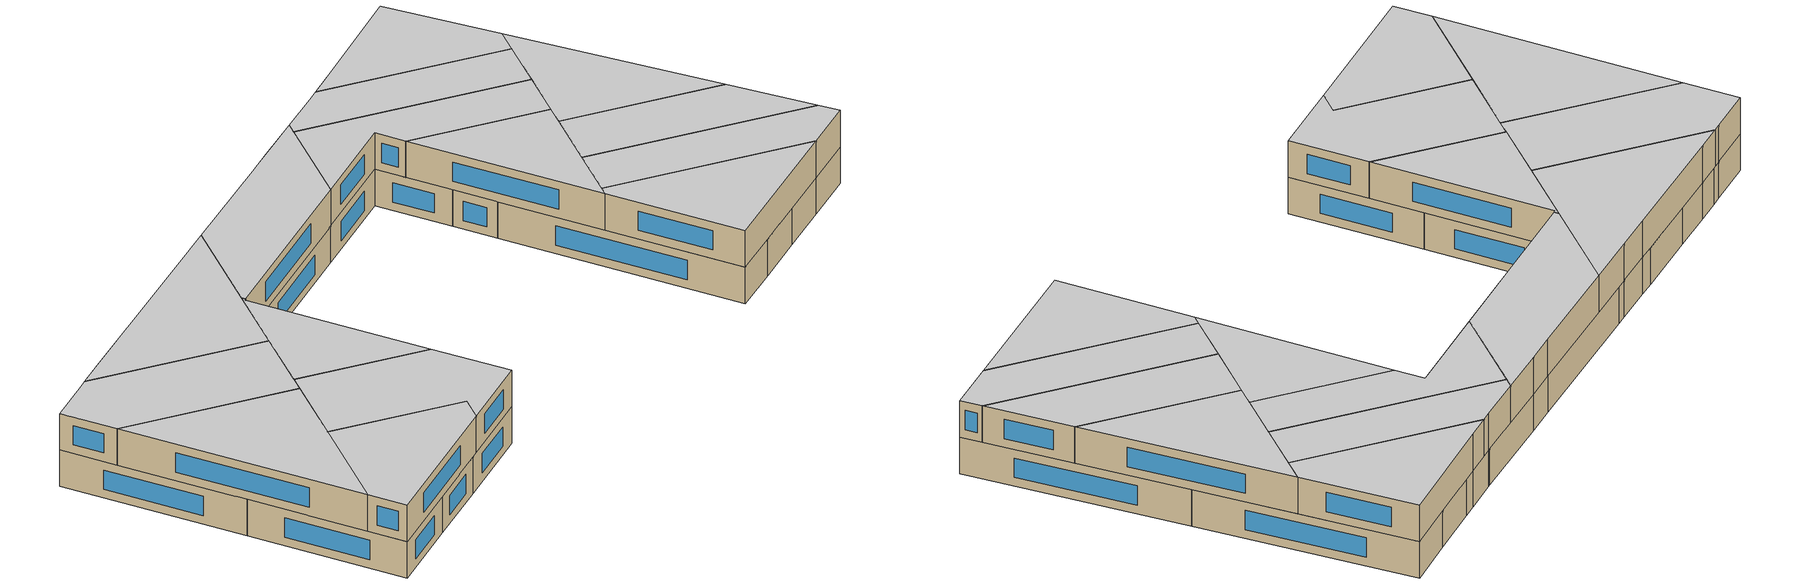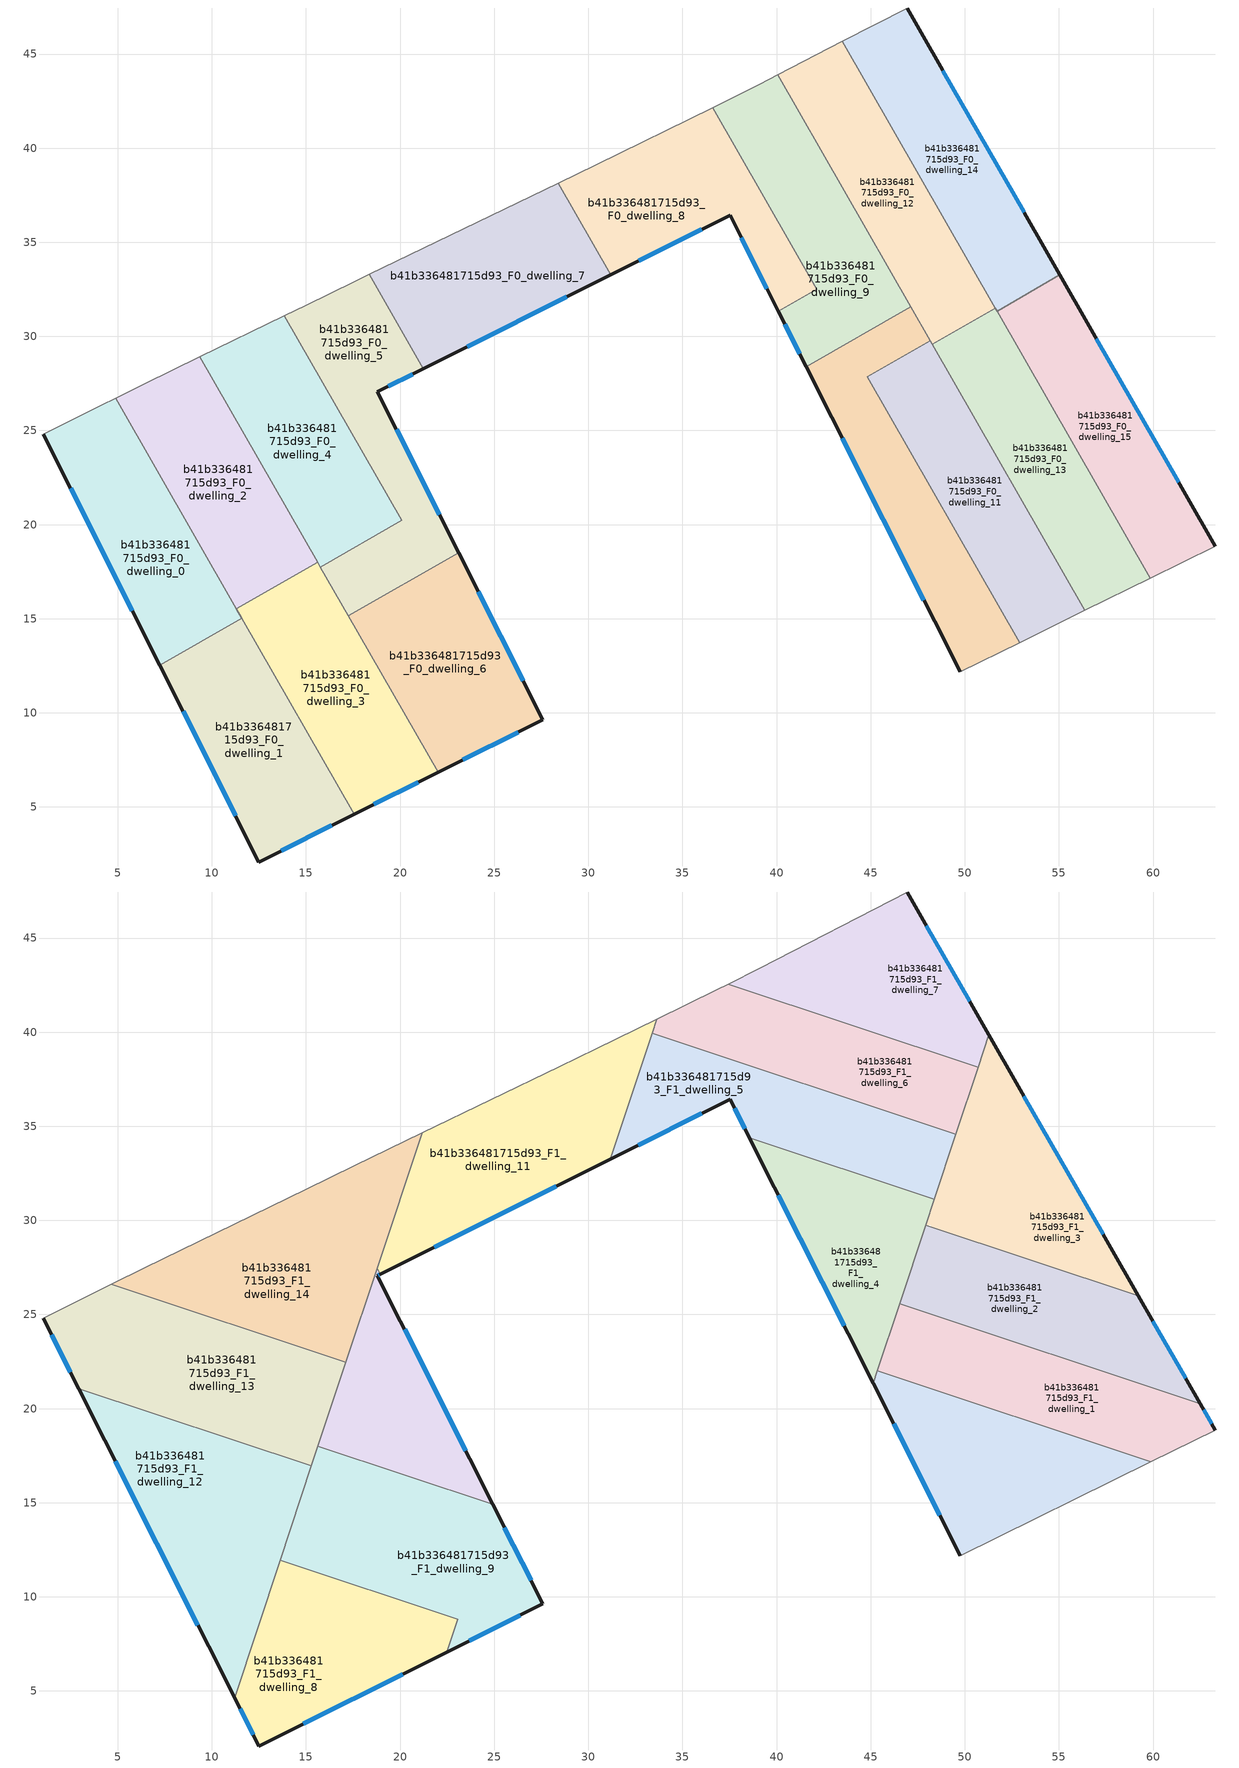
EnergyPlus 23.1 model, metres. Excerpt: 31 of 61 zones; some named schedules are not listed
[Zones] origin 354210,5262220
b41b336481715d93_F0_dwelling_0
 floor ground (EU_floor_Construction): 4.89,26.72 11.59,15.03 7.23,12.54 1.05,24.8 4.12,26.35 z0
 wall outside (EU_wall_Construction): 1.05,24.8 7.23,12.54 z0:3
 wall to b41b336481715d93_F0_dwelling_1 (EU_wall_Construction): 7.23,12.54 11.59,15.03 z0:3
 wall adiabatic (EU_wall_Construction): 4.89,26.72 4.12,26.35 1.05,24.8 z0:3
 wall to b41b336481715d93_F0_dwelling_2 (EU_wall_Construction): 11.3,15.54 4.89,26.72 z0:3
 wall to b41b336481715d93_F0_dwelling_3 (EU_wall_Construction): 11.59,15.03 11.3,15.54 z0:3
 window (EU_Window_Construction): 2.5,21.92 5.78,15.42 z0.7:2.3
b41b336481715d93_F0_dwelling_1
 floor ground (EU_floor_Construction): 11.59,15.03 17.57,4.61 12.5,2.08 7.23,12.54 z0
 wall outside (EU_wall_Construction): 7.23,12.54 12.5,2.08 17.57,4.61 z0:3
 wall to b41b336481715d93_F0_dwelling_3 (EU_wall_Construction): 17.57,4.61 11.59,15.03 z0:3
 window (EU_Window_Construction): 8.47,10.08 11.27,4.53 / 13.69,2.67 16.38,4.02 z0.7:2.3
b41b336481715d93_F0_dwelling_10
 floor ground (EU_floor_Construction): 48.17,29.76 44.82,27.84 52.91,13.74 49.75,12.18 41.58,28.39 47.14,31.58 z0
 wall outside (EU_wall_Construction): 41.58,28.39 49.75,12.18 z0:3
 wall to b41b336481715d93_F0_dwelling_9 (EU_wall_Construction): 47.14,31.58 41.58,28.39 z0:3
 wall to b41b336481715d93_F0_dwelling_11 (EU_wall_Construction): 52.91,13.74 44.82,27.84 48.17,29.76 z0:3
 wall adiabatic (EU_wall_Construction): 49.75,12.18 52.91,13.74 z0:3
 wall to b41b336481715d93_F0_dwelling_12 (EU_wall_Construction): 48.17,29.76 47.14,31.58 z0:3
 window (EU_Window_Construction): 43.5,24.58 47.83,15.99 z0.7:2.3
b41b336481715d93_F0_dwelling_11
 floor ground (EU_floor_Construction): 48.17,29.76 56.38,15.45 52.91,13.74 44.82,27.84 z0
 wall adiabatic (EU_wall_Construction): 52.91,13.74 56.38,15.45 z0:3
 wall to b41b336481715d93_F0_dwelling_13 (EU_wall_Construction): 56.38,15.45 48.28,29.58 z0:3
 wall to b41b336481715d93_F0_dwelling_12 (EU_wall_Construction): 48.28,29.58 48.17,29.76 z0:3
b41b336481715d93_F0_dwelling_12
 floor ground (EU_floor_Construction): 43.5,45.67 51.63,31.5 48.28,29.58 40.07,43.9 z0
 wall to b41b336481715d93_F0_dwelling_13 (EU_wall_Construction): 48.28,29.58 51.63,31.5 z0:3
 wall adiabatic (EU_wall_Construction): 43.5,45.67 40.07,43.9 z0:3
 wall to b41b336481715d93_F0_dwelling_14 (EU_wall_Construction): 51.63,31.5 43.5,45.67 z0:3
 wall to b41b336481715d93_F0_dwelling_9 (EU_wall_Construction): 40.07,43.9 47.14,31.58 z0:3
b41b336481715d93_F0_dwelling_13
 floor ground (EU_floor_Construction): 51.63,31.5 59.85,17.16 56.38,15.45 48.28,29.58 z0
 wall adiabatic (EU_wall_Construction): 56.38,15.45 59.85,17.16 z0:3
 wall to b41b336481715d93_F0_dwelling_15 (EU_wall_Construction): 59.85,17.16 51.72,31.35 z0:3
 wall to b41b336481715d93_F0_dwelling_14 (EU_wall_Construction): 51.72,31.35 51.63,31.5 z0:3
b41b336481715d93_F0_dwelling_14
 floor ground (EU_floor_Construction): 46.93,47.44 55.05,33.26 51.72,31.35 43.5,45.67 z0
 wall outside (EU_wall_Construction): 55.05,33.26 46.93,47.44 z0:3
 wall to b41b336481715d93_F0_dwelling_15 (EU_wall_Construction): 51.72,31.35 55.05,33.26 z0:3
 wall adiabatic (EU_wall_Construction): 46.93,47.44 43.5,45.67 z0:3
 window (EU_Window_Construction): 53.15,36.59 48.84,44.11 z0.7:2.3
b41b336481715d93_F0_dwelling_15
 floor ground (EU_floor_Construction): 55.05,33.26 63.3,18.86 59.85,17.16 51.72,31.35 z0
 wall outside (EU_wall_Construction): 63.3,18.86 55.05,33.26 z0:3
 wall adiabatic (EU_wall_Construction): 59.85,17.16 63.3,18.86 z0:3
 window (EU_Window_Construction): 61.36,22.24 56.99,29.88 z0.7:2.3
b41b336481715d93_F0_dwelling_2
 floor ground (EU_floor_Construction): 9.36,28.91 15.61,18.01 11.3,15.54 4.89,26.72 6.44,27.49 z0
 wall adiabatic (EU_wall_Construction): 9.36,28.91 6.44,27.49 4.89,26.72 z0:3
 wall to b41b336481715d93_F0_dwelling_3 (EU_wall_Construction): 11.3,15.54 15.61,18.01 z0:3
 wall to b41b336481715d93_F0_dwelling_4 (EU_wall_Construction): 15.61,18.01 9.36,28.91 z0:3
 ceiling adiabatic (EU_roof_Construction): 15.61,18.01 12.1,24.14 5.02,26.49 11.3,15.54 z3
b41b336481715d93_F0_dwelling_3
 floor ground (EU_floor_Construction): 15.61,18.01 22.02,6.84 17.57,4.61 11.3,15.54 z0
 wall outside (EU_wall_Construction): 17.57,4.61 22.02,6.84 z0:3
 wall to b41b336481715d93_F0_dwelling_6 (EU_wall_Construction): 22.02,6.84 17.25,15.16 z0:3
 wall to b41b336481715d93_F0_dwelling_5 (EU_wall_Construction): 17.25,15.16 15.77,17.74 z0:3
 wall to b41b336481715d93_F0_dwelling_4 (EU_wall_Construction): 15.77,17.74 15.61,18.01 z0:3
 window (EU_Window_Construction): 18.61,5.13 20.97,6.32 z0.7:2.3
 ceiling adiabatic (EU_roof_Construction): 20.38,9.7 15.63,17.98 13.63,11.94 z3
b41b336481715d93_F0_dwelling_4
 floor ground (EU_floor_Construction): 13.86,31.09 20.09,20.22 15.77,17.74 9.36,28.91 z0
 wall adiabatic (EU_wall_Construction): 13.86,31.09 9.36,28.91 z0:3
 wall to b41b336481715d93_F0_dwelling_5 (EU_wall_Construction): 15.77,17.74 20.09,20.22 13.86,31.09 z0:3
 ceiling adiabatic (EU_roof_Construction): 16,17.87 15.64,18 15.63,17.98 15.77,17.74 z3
b41b336481715d93_F0_dwelling_5
 floor ground (EU_floor_Construction): 18.36,33.29 21.23,28.28 18.8,27.06 23.1,18.52 17.25,15.16 15.77,17.74 20.09,20.22 13.86,31.09 15.02,31.66 17.57,32.91 z0
 wall outside (EU_wall_Construction): 23.1,18.52 18.8,27.06 21.23,28.28 z0:3
 wall adiabatic (EU_wall_Construction): 18.36,33.29 17.57,32.91 15.02,31.66 13.86,31.09 z0:3
 wall to b41b336481715d93_F0_dwelling_7 (EU_wall_Construction): 21.23,28.28 18.36,33.29 z0:3
 wall to b41b336481715d93_F0_dwelling_6 (EU_wall_Construction): 17.25,15.16 23.1,18.52 z0:3
 window (EU_Window_Construction): 19.37,27.35 20.66,27.99 / 22.09,20.52 19.81,25.05 z0.7:2.3
 ceiling adiabatic (EU_roof_Construction): 19.79,16.62 16,17.87 15.77,17.74 17.25,15.16 z3
b41b336481715d93_F0_dwelling_6
 floor ground (EU_floor_Construction): 23.1,18.52 27.58,9.63 22.02,6.84 17.25,15.16 z0
 wall outside (EU_wall_Construction): 22.02,6.84 27.58,9.63 23.1,18.52 z0:3
 window (EU_Window_Construction): 26.53,11.72 24.16,16.43 / 23.33,7.5 26.28,8.97 z0.7:2.3
b41b336481715d93_F0_dwelling_7
 floor ground (EU_floor_Construction): 28.39,38.14 31.19,33.26 21.23,28.28 18.36,33.29 z0
 wall outside (EU_wall_Construction): 21.23,28.28 31.19,33.26 z0:3
 wall to b41b336481715d93_F0_dwelling_8 (EU_wall_Construction): 31.19,33.26 28.39,38.14 z0:3
 wall adiabatic (EU_wall_Construction): 28.39,38.14 18.36,33.29 z0:3
 window (EU_Window_Construction): 23.57,29.45 28.85,32.09 z0.7:2.3
b41b336481715d93_F0_dwelling_8
 floor ground (EU_floor_Construction): 36.62,42.14 42.14,32.51 40.09,31.34 37.53,36.44 31.19,33.26 28.39,38.14 30.41,39.13 z0
 wall outside (EU_wall_Construction): 31.19,33.26 37.53,36.44 40.09,31.34 z0:3
 wall adiabatic (EU_wall_Construction): 36.62,42.14 30.41,39.13 28.39,38.14 z0:3
 wall to b41b336481715d93_F0_dwelling_9 (EU_wall_Construction): 40.09,31.34 42.14,32.51 36.62,42.14 z0:3
 window (EU_Window_Construction): 38.13,35.24 39.49,32.54 / 32.68,34.01 36.04,35.69 z0.7:2.3
b41b336481715d93_F0_dwelling_9
 floor ground (EU_floor_Construction): 40.07,43.9 47.14,31.58 41.58,28.39 40.09,31.34 42.14,32.51 36.62,42.14 36.84,42.25 39.09,43.39 z0
 wall outside (EU_wall_Construction): 40.09,31.34 41.58,28.39 z0:3
 wall adiabatic (EU_wall_Construction): 40.07,43.9 39.09,43.39 36.84,42.25 36.62,42.14 z0:3
 window (EU_Window_Construction): 40.44,30.65 41.23,29.08 z0.7:2.3
b41b336481715d93_F1_dwelling_0
 floor to b41b336481715d93_F0_dwelling_10 (EU_floor_Construction): 48.83,20.85 52.91,13.74 49.75,12.18 45.13,21.34 45.35,22 z3
 floor to b41b336481715d93_F0_dwelling_13 (EU_floor_Construction): 59.83,17.2 59.85,17.16 56.38,15.45 54.34,19.02 z3
 floor to b41b336481715d93_F0_dwelling_11 (EU_floor_Construction): 54.34,19.02 56.38,15.45 52.91,13.74 48.83,20.85 z3
 wall outside (EU_wall_Construction): 45.13,21.34 49.75,12.18 z3:6
 wall to b41b336481715d93_F1_dwelling_1 (EU_wall_Construction): 59.89,17.18 45.35,22 z3:6
 wall adiabatic (EU_wall_Construction): 49.75,12.18 59.89,17.18 z3:6
 wall to b41b336481715d93_F1_dwelling_4 (EU_wall_Construction): 45.35,22 45.13,21.34 z3:6
 window (EU_Window_Construction): 46.22,19.19 48.66,14.33 z3.7:5.3
 ceiling to b41b336481715d93_F2_dwelling_0 (EU_floor_Construction): 59.89,17.18 45.35,22 45.13,21.34 49.75,12.18 z6
b41b336481715d93_F1_dwelling_1
 floor to b41b336481715d93_F0_dwelling_13 (EU_floor_Construction): 57.03,22.08 59.83,17.2 54.34,19.02 51.54,23.9 z3
 floor to b41b336481715d93_F0_dwelling_15 (EU_floor_Construction): 62.5,20.26 63.3,18.86 59.89,17.18 59.83,17.2 57.03,22.08 z3
 floor to b41b336481715d93_F0_dwelling_11 (EU_floor_Construction): 51.54,23.9 54.34,19.02 48.83,20.85 46.39,25.11 46.53,25.56 z3
 floor to b41b336481715d93_F0_dwelling_10 (EU_floor_Construction): 46.39,25.11 48.83,20.85 45.35,22 z3
 wall outside (EU_wall_Construction): 63.3,18.86 62.5,20.26 z3:6
 wall adiabatic (EU_wall_Construction): 59.89,17.18 63.3,18.86 z3:6
 wall to b41b336481715d93_F1_dwelling_2 (EU_wall_Construction): 62.5,20.26 46.53,25.56 z3:6
 wall to b41b336481715d93_F1_dwelling_4 (EU_wall_Construction): 46.53,25.56 45.35,22 z3:6
 window (EU_Window_Construction): 63.11,19.19 62.69,19.93 z3.7:5.3
 ceiling to b41b336481715d93_F2_dwelling_1 (EU_floor_Construction): 63.3,18.86 62.5,20.26 46.53,25.56 45.35,22 59.89,17.18 z6
b41b336481715d93_F1_dwelling_10
 floor to b41b336481715d93_F0_dwelling_5 (EU_floor_Construction): 18.93,27.13 18.8,27.06 23.1,18.52 19.79,16.62 16,17.87 20.09,20.22 17.74,24.32 18.78,27.44 z3
 floor to b41b336481715d93_F0_dwelling_4 (EU_floor_Construction): 17.74,24.32 20.09,20.22 16,17.87 15.64,18 z3
 floor to b41b336481715d93_F0_dwelling_6 (EU_floor_Construction): 23.1,18.52 24.92,14.91 19.79,16.62 z3
 wall outside (EU_wall_Construction): 24.92,14.91 18.8,27.06 18.93,27.13 z3:6
 wall to b41b336481715d93_F1_dwelling_11 (EU_wall_Construction): 18.93,27.13 18.78,27.44 z3:6
 wall to b41b336481715d93_F1_dwelling_9 (EU_wall_Construction): 15.64,18 24.92,14.91 z3:6
 wall to b41b336481715d93_F1_dwelling_14 (EU_wall_Construction): 18.78,27.44 17.12,22.47 z3:6
 wall to b41b336481715d93_F1_dwelling_13 (EU_wall_Construction): 17.12,22.47 15.64,18 z3:6
 window (EU_Window_Construction): 18.83,27.08 18.9,27.11 / 23.48,17.76 20.24,24.21 z3.7:5.3
 ceiling to b41b336481715d93_F2_dwelling_10 (EU_floor_Construction): 24.92,14.91 18.8,27.06 18.93,27.13 18.78,27.44 15.64,18 z6
b41b336481715d93_F1_dwelling_11
 floor to b41b336481715d93_F0_dwelling_7 (EU_floor_Construction): 28.39,38.14 31.18,33.28 31.17,33.25 21.23,28.28 19.85,30.69 21.17,34.65 z3
 floor to b41b336481715d93_F0_dwelling_8 (EU_floor_Construction): 33.64,40.69 31.18,33.28 28.39,38.14 30.41,39.13 z3
 floor to b41b336481715d93_F0_dwelling_5 (EU_floor_Construction): 19.85,30.69 21.23,28.28 18.93,27.13 18.78,27.44 z3
 wall outside (EU_wall_Construction): 18.93,27.13 31.17,33.25 z3:6
 wall adiabatic (EU_wall_Construction): 33.64,40.69 30.41,39.13 28.44,38.16 21.17,34.65 z3:6
 wall to b41b336481715d93_F1_dwelling_5 (EU_wall_Construction): 31.17,33.25 33.39,39.94 z3:6
 wall to b41b336481715d93_F1_dwelling_14 (EU_wall_Construction): 21.17,34.65 18.78,27.44 z3:6
 wall to b41b336481715d93_F1_dwelling_6 (EU_wall_Construction): 33.39,39.94 33.64,40.69 z3:6
 window (EU_Window_Construction): 21.81,28.57 28.29,31.81 z3.7:5.3
 ceiling to b41b336481715d93_F2_dwelling_11 (EU_floor_Construction): 31.17,33.25 33.64,40.69 30.41,39.13 28.44,38.16 21.17,34.65 18.78,27.44 18.93,27.13 z6
b41b336481715d93_F1_dwelling_12
 floor to b41b336481715d93_F0_dwelling_0 (EU_floor_Construction): 9.36,18.93 11.59,15.03 7.23,12.54 2.93,21.06 z3
 floor to b41b336481715d93_F0_dwelling_1 (EU_floor_Construction): 11.59,15.03 13.53,11.65 11.21,4.65 7.23,12.54 z3
 floor to b41b336481715d93_F0_dwelling_3 (EU_floor_Construction): 15.29,16.96 13.53,11.65 11.3,15.54 14.33,17.28 z3
 floor adiabatic (EU_floor_Construction): 14.33,17.28 11.3,15.54 9.36,18.93 z3
 wall outside (EU_wall_Construction): 2.93,21.06 11.21,4.65 z3:6
 wall to b41b336481715d93_F1_dwelling_13 (EU_wall_Construction): 15.29,16.96 2.93,21.06 z3:6
 wall to b41b336481715d93_F1_dwelling_8 (EU_wall_Construction): 11.21,4.65 13.63,11.94 z3:6
 wall to b41b336481715d93_F1_dwelling_9 (EU_wall_Construction): 13.63,11.94 15.29,16.96 z3:6
 window (EU_Window_Construction): 4.88,17.21 9.26,8.5 z3.7:5.3
 ceiling to b41b336481715d93_F2_dwelling_12 (EU_floor_Construction): 11.21,4.65 15.29,16.96 2.93,21.06 z6
b41b336481715d93_F1_dwelling_13
 floor adiabatic (EU_floor_Construction): 12.1,24.14 15.61,18.01 14.33,17.28 9.36,18.93 5.02,26.49 z3
 floor to b41b336481715d93_F0_dwelling_0 (EU_floor_Construction): 5.02,26.49 9.36,18.93 2.93,21.06 1.05,24.8 4.12,26.35 4.66,26.61 z3
 floor to b41b336481715d93_F0_dwelling_4 (EU_floor_Construction): 17.12,22.47 15.64,18 15.63,17.98 12.1,24.14 z3
 floor to b41b336481715d93_F0_dwelling_3 (EU_floor_Construction): 15.61,18.01 15.63,17.98 15.29,16.96 14.33,17.28 z3
 wall outside (EU_wall_Construction): 1.05,24.8 2.93,21.06 z3:6
 wall adiabatic (EU_wall_Construction): 4.66,26.61 4.12,26.35 1.05,24.8 z3:6
 wall to b41b336481715d93_F1_dwelling_14 (EU_wall_Construction): 17.12,22.47 4.66,26.61 z3:6
 wall to b41b336481715d93_F1_dwelling_9 (EU_wall_Construction): 15.29,16.96 15.64,17.99 z3:6
 window (EU_Window_Construction): 1.49,23.92 2.49,21.94 z3.7:5.3
 ceiling to b41b336481715d93_F2_dwelling_13 (EU_floor_Construction): 15.29,16.96 17.12,22.47 4.66,26.61 4.12,26.35 1.05,24.8 2.93,21.06 z6
b41b336481715d93_F1_dwelling_14
 floor to b41b336481715d93_F0_dwelling_4 (EU_floor_Construction): 13.86,31.09 17.74,24.32 17.12,22.47 12.1,24.14 9.36,28.91 z3
 floor to b41b336481715d93_F0_dwelling_5 (EU_floor_Construction): 18.36,33.29 19.85,30.69 17.74,24.32 13.86,31.09 15.02,31.66 17.57,32.91 z3
 floor to b41b336481715d93_F0_dwelling_7 (EU_floor_Construction): 21.17,34.65 19.85,30.69 18.36,33.29 z3
 floor to b41b336481715d93_F0_dwelling_2 (EU_floor_Construction): 9.36,28.91 12.1,24.14 5.02,26.49 4.89,26.72 6.44,27.49 z3
 floor to b41b336481715d93_F0_dwelling_0 (EU_floor_Construction): 4.89,26.72 5.02,26.49 4.66,26.61 z3
 wall adiabatic (EU_wall_Construction): 21.17,34.65 17.57,32.91 15.02,31.66 6.44,27.49 4.66,26.61 z3:6
 ceiling to b41b336481715d93_F2_dwelling_14 (EU_floor_Construction): 17.12,22.47 21.17,34.65 17.57,32.91 15.02,31.66 6.44,27.49 4.66,26.61 z6
b41b336481715d93_F1_dwelling_2
 floor to b41b336481715d93_F0_dwelling_11 (EU_floor_Construction): 48.25,29.64 51.54,23.9 46.53,25.56 47.87,29.59 48.06,29.7 z3
 floor to b41b336481715d93_F0_dwelling_13 (EU_floor_Construction): 53.74,27.82 57.03,22.08 51.54,23.9 48.28,29.58 48.33,29.61 z3
 floor to b41b336481715d93_F0_dwelling_10 (EU_floor_Construction): 48.06,29.7 47.87,29.59 47.92,29.75 z3
 floor to b41b336481715d93_F0_dwelling_15 (EU_floor_Construction): 59.21,26 62.5,20.26 57.03,22.08 53.74,27.82 z3
 wall outside (EU_wall_Construction): 62.5,20.26 59.21,26 z3:6
 wall to b41b336481715d93_F1_dwelling_3 (EU_wall_Construction): 59.21,26 47.92,29.75 z3:6
 wall to b41b336481715d93_F1_dwelling_4 (EU_wall_Construction): 47.92,29.75 46.53,25.56 z3:6
 window (EU_Window_Construction): 61.73,21.61 59.98,24.65 z3.7:5.3
 ceiling to b41b336481715d93_F2_dwelling_2 (EU_floor_Construction): 62.5,20.26 59.21,26 47.92,29.75 46.53,25.56 z6
b41b336481715d93_F1_dwelling_3
 floor to b41b336481715d93_F0_dwelling_15 (EU_floor_Construction): 55.05,33.26 59.21,26 53.74,27.82 51.72,31.35 z3
 floor to b41b336481715d93_F0_dwelling_14 (EU_floor_Construction): 51.28,39.85 55.05,33.26 51.72,31.35 49.65,34.95 z3
 floor to b41b336481715d93_F0_dwelling_13 (EU_floor_Construction): 51.63,31.5 53.74,27.82 48.33,29.61 z3
 floor to b41b336481715d93_F0_dwelling_10 (EU_floor_Construction): 48.02,30.04 48.17,29.76 48.06,29.7 47.92,29.75 z3
 floor to b41b336481715d93_F0_dwelling_12 (EU_floor_Construction): 49.65,34.95 51.63,31.5 48.33,29.61 48.25,29.64 48.17,29.76 48.02,30.04 z3
 wall outside (EU_wall_Construction): 59.21,26 51.28,39.85 z3:6
 wall to b41b336481715d93_F1_dwelling_6 (EU_wall_Construction): 50.71,38.14 49.53,34.58 z3:6
 wall to b41b336481715d93_F1_dwelling_5 (EU_wall_Construction): 49.53,34.58 48.38,31.13 z3:6
 wall to b41b336481715d93_F1_dwelling_7 (EU_wall_Construction): 51.28,39.85 50.71,38.14 z3:6
 wall to b41b336481715d93_F1_dwelling_4 (EU_wall_Construction): 48.38,31.13 47.92,29.75 z3:6
 window (EU_Window_Construction): 57.35,29.25 53.14,36.6 z3.7:5.3
 ceiling to b41b336481715d93_F2_dwelling_3 (EU_floor_Construction): 59.21,26 51.28,39.85 47.92,29.75 z6
b41b336481715d93_F1_dwelling_4
 floor to b41b336481715d93_F0_dwelling_9 (EU_floor_Construction): 47.1,31.56 41.58,28.39 40.1,31.34 42.14,32.51 41.65,33.37 z3
 floor to b41b336481715d93_F0_dwelling_10 (EU_floor_Construction): 47.16,31.54 48.02,30.04 47.87,29.59 44.82,27.84 46.38,25.11 45.13,21.34 41.58,28.39 47.1,31.56 z3
 floor to b41b336481715d93_F0_dwelling_8 (EU_floor_Construction): 41.65,33.37 42.14,32.51 40.1,31.34 38.55,34.4 z3
 floor to b41b336481715d93_F0_dwelling_12 (EU_floor_Construction): 48.38,31.13 48.02,30.04 47.16,31.54 z3
 floor to b41b336481715d93_F0_dwelling_11 (EU_floor_Construction): 47.87,29.59 46.38,25.11 44.82,27.84 z3
 wall outside (EU_wall_Construction): 38.55,34.4 45.13,21.34 z3:6
 wall to b41b336481715d93_F1_dwelling_5 (EU_wall_Construction): 48.38,31.13 38.55,34.4 z3:6
 window (EU_Window_Construction): 40.1,31.33 43.59,24.41 z3.7:5.3
 ceiling to b41b336481715d93_F2_dwelling_4 (EU_floor_Construction): 45.13,21.34 48.38,31.13 38.55,34.4 z6
b41b336481715d93_F1_dwelling_5
 floor to b41b336481715d93_F0_dwelling_8 (EU_floor_Construction): 38.94,38.1 41.65,33.37 38.55,34.4 37.53,36.44 31.19,33.26 31.18,33.28 33.39,39.94 z3
 floor to b41b336481715d93_F0_dwelling_12 (EU_floor_Construction): 49.53,34.58 48.38,31.13 47.16,31.54 44.44,36.27 z3
 floor to b41b336481715d93_F0_dwelling_9 (EU_floor_Construction): 44.44,36.27 47.14,31.58 47.1,31.56 41.65,33.37 38.94,38.1 z3
 wall outside (EU_wall_Construction): 31.17,33.25 37.53,36.44 38.55,34.4 z3:6
 wall to b41b336481715d93_F1_dwelling_6 (EU_wall_Construction): 49.53,34.58 33.39,39.94 z3:6
 window (EU_Window_Construction): 37.77,35.96 38.31,34.88 / 32.66,34 36.03,35.69 z3.7:5.3
 ceiling to b41b336481715d93_F2_dwelling_5 (EU_floor_Construction): 48.38,31.13 49.53,34.58 33.39,39.94 31.17,33.25 37.53,36.44 38.55,34.4 z6
b41b336481715d93_F1_dwelling_6
 floor to b41b336481715d93_F0_dwelling_12 (EU_floor_Construction): 47.14,39.33 49.65,34.95 49.53,34.58 44.44,36.27 41.65,41.15 z3
 floor to b41b336481715d93_F0_dwelling_9 (EU_floor_Construction): 41.65,41.15 44.44,36.27 38.94,38.1 36.62,42.14 36.84,42.25 37.44,42.55 z3
 floor to b41b336481715d93_F0_dwelling_8 (EU_floor_Construction): 36.62,42.14 38.94,38.1 33.39,39.94 33.64,40.69 z3
 floor to b41b336481715d93_F0_dwelling_14 (EU_floor_Construction): 50.71,38.14 49.65,34.95 47.14,39.33 z3
 wall to b41b336481715d93_F1_dwelling_7 (EU_wall_Construction): 50.71,38.14 37.43,42.55 z3:6
 wall adiabatic (EU_wall_Construction): 37.43,42.55 36.84,42.25 33.64,40.69 z3:6
 ceiling to b41b336481715d93_F2_dwelling_6 (EU_floor_Construction): 49.53,34.58 50.71,38.14 37.43,42.55 36.84,42.25 33.64,40.69 33.39,39.94 z6
b41b336481715d93_F1_dwelling_7
 floor to b41b336481715d93_F0_dwelling_14 (EU_floor_Construction): 46.93,47.44 51.28,39.85 50.71,38.14 47.14,39.33 43.5,45.67 z3
 floor to b41b336481715d93_F0_dwelling_12 (EU_floor_Construction): 43.5,45.67 47.14,39.33 41.65,41.15 40.07,43.9 z3
 floor to b41b336481715d93_F0_dwelling_9 (EU_floor_Construction): 40.07,43.9 41.65,41.15 37.44,42.55 39.09,43.39 z3
 wall outside (EU_wall_Construction): 51.28,39.85 46.93,47.44 z3:6
 wall adiabatic (EU_wall_Construction): 46.93,47.44 39.09,43.39 37.43,42.55 z3:6
 window (EU_Window_Construction): 50.26,41.64 47.96,45.66 z3.7:5.3
 ceiling to b41b336481715d93_F2_dwelling_7 (EU_floor_Construction): 50.71,38.14 51.28,39.85 46.93,47.44 39.09,43.39 37.43,42.55 z6
b41b336481715d93_F1_dwelling_8
 floor to b41b336481715d93_F0_dwelling_1 (EU_floor_Construction): 13.53,11.65 17.57,4.61 12.5,2.08 11.21,4.65 z3
 floor to b41b336481715d93_F0_dwelling_3 (EU_floor_Construction): 20.38,9.7 22.02,6.84 17.57,4.61 13.53,11.65 13.63,11.94 z3
 floor to b41b336481715d93_F0_dwelling_6 (EU_floor_Construction): 23.05,8.81 22.47,7.07 22.02,6.84 20.38,9.7 z3
 wall outside (EU_wall_Construction): 11.21,4.65 12.5,2.08 22.47,7.07 z3:6
 wall to b41b336481715d93_F1_dwelling_9 (EU_wall_Construction): 22.47,7.07 23.05,8.81 13.63,11.94 z3:6
 window (EU_Window_Construction): 14.84,3.25 20.13,5.9 / 11.51,4.04 12.2,2.68 z3.7:5.3
 ceiling to b41b336481715d93_F2_dwelling_8 (EU_floor_Construction): 22.47,7.07 23.05,8.81 13.63,11.94 11.21,4.65 12.5,2.08 z6
b41b336481715d93_F1_dwelling_9
 floor to b41b336481715d93_F0_dwelling_6 (EU_floor_Construction): 24.92,14.91 27.58,9.63 22.47,7.07 23.05,8.81 20.38,9.7 17.25,15.16 19.79,16.62 z3
 floor adiabatic (EU_floor_Construction): 19.79,16.62 17.25,15.16 20.38,9.7 13.63,11.94 15.64,18 z3
 wall outside (EU_wall_Construction): 22.47,7.07 27.58,9.63 24.92,14.91 z3:6
 window (EU_Window_Construction): 26.96,10.87 25.55,13.67 / 23.67,7.67 26.38,9.03 z3.7:5.3
 ceiling to b41b336481715d93_F2_dwelling_9 (EU_floor_Construction): 27.58,9.63 24.92,14.91 15.64,18 13.63,11.94 23.05,8.81 22.47,7.07 z6
[Building]
EU S2 Campaign: North Axis=0; Terrain=City; Solar Distribution=FullExterior
[Site:Location]
Budapest.Ferenc.Liszt.Intl.AP: Latitude=47.437; Longitude=19.256; Time Zone=1; Elevation=185
[SizingPeriod:WeatherFileDays]
AnnualSizingPeriod: Begin Month=1; Begin Day of Month=1; End Month=12; End Day of Month=31; Day of Week for Start Day=Monday; Use Weather File Daylight Saving Period=No; Use Weather File Rain and Snow Indicators=No
[MATERIAL]
EU_InternalMass_Material: Roughness=MediumRough; Thickness=0.1; Conductivity=1; Density=1800; Specific Heat=900; Thermal Absorptance=0.9; Solar Absorptance=0.7; Visible Absorptance=0.7
[MATERIAL:NOMASS] Roughness=MediumRough; Thermal Absorptance=0.9; Solar Absorptance=0.7; Visible Absorptance=0.7
Name | Thermal Resistance
EU_wall_NoMass | 0.832559
EU_roof_NoMass | 1.39638
EU_floor_NoMass | 0.872794
[WINDOWMATERIAL:SIMPLEGLAZINGSYSTEM]
EU_Window_SimpleGlazing: UFactor=2.79869; Solar Heat Gain Coefficient=0.75; Visible Transmittance=0.75
[CONSTRUCTION]
EU_wall_Construction: EU_wall_NoMass
EU_roof_Construction: EU_roof_NoMass
EU_floor_Construction: EU_floor_NoMass
EU_Window_Construction: EU_Window_SimpleGlazing
EU_InternalMass_Construction: EU_InternalMass_Material
[ZONE] Type=1; Multiplier=1; Ceiling Height=autocalculate; Floor Area=autocalculate; Part of Total Floor Area=Yes
Name | Volume
b41b336481715d93_F0_dwelling_0 | 190.004
b41b336481715d93_F1_dwelling_0 | 189.968
b41b336481715d93_F0_dwelling_1 | 189.998
b41b336481715d93_F1_dwelling_1 | 189.98
b41b336481715d93_F0_dwelling_10 | 190.013
b41b336481715d93_F1_dwelling_10 | 143.08
b41b336481715d93_F0_dwelling_11 | 189.988
b41b336481715d93_F1_dwelling_11 | 236.88
b41b336481715d93_F0_dwelling_12 | 190.021
b41b336481715d93_F1_dwelling_12 | 253.313
b41b336481715d93_F0_dwelling_13 | 190.007
b41b336481715d93_F1_dwelling_13 | 253.34
b41b336481715d93_F0_dwelling_14 | 189.948
b41b336481715d93_F1_dwelling_14 | 253.299
b41b336481715d93_F0_dwelling_15 | 189.95
b41b336481715d93_F0_dwelling_2 | 189.99
b41b336481715d93_F1_dwelling_2; b41b336481715d93_F0_dwelling_7 | 189.974
b41b336481715d93_F0_dwelling_3 | 190.003
b41b336481715d93_F1_dwelling_3 | 189.967
b41b336481715d93_F0_dwelling_4 | 189.951
b41b336481715d93_F1_dwelling_4 | 160.241
b41b336481715d93_F0_dwelling_5 | 189.972
b41b336481715d93_F1_dwelling_5 | 195.271
b41b336481715d93_F0_dwelling_6 | 189.966
b41b336481715d93_F1_dwelling_6 | 177.77
b41b336481715d93_F1_dwelling_7 | 177.728
b41b336481715d93_F0_dwelling_8 | 189.97
b41b336481715d93_F1_dwelling_8 | 189.995
b41b336481715d93_F0_dwelling_9 | 189.987
b41b336481715d93_F1_dwelling_9 | 238.917
[INTERNALMASS] Construction=EU_InternalMass_Construction
Name | Zone or ZoneList | Surface Area
b41b336481715d93_F0_dwelling_0_EU_InternalMass | b41b336481715d93_F0_dwelling_0 | 63.3342
b41b336481715d93_F0_dwelling_1_EU_InternalMass | b41b336481715d93_F0_dwelling_1 | 63.3321
b41b336481715d93_F0_dwelling_2_EU_InternalMass | b41b336481715d93_F0_dwelling_2 | 63.3304
b41b336481715d93_F0_dwelling_3_EU_InternalMass | b41b336481715d93_F0_dwelling_3 | 63.3343
b41b336481715d93_F0_dwelling_4_EU_InternalMass | b41b336481715d93_F0_dwelling_4 | 63.3174
b41b336481715d93_F0_dwelling_5_EU_InternalMass | b41b336481715d93_F0_dwelling_5 | 63.3242
b41b336481715d93_F0_dwelling_6_EU_InternalMass | b41b336481715d93_F0_dwelling_6 | 63.3214
b41b336481715d93_F0_dwelling_7_EU_InternalMass | b41b336481715d93_F0_dwelling_7 | 63.3245
b41b336481715d93_F0_dwelling_8_EU_InternalMass | b41b336481715d93_F0_dwelling_8 | 63.3214
b41b336481715d93_F0_dwelling_9_EU_InternalMass | b41b336481715d93_F0_dwelling_9 | 63.3287
b41b336481715d93_F0_dwelling_10_EU_InternalMass | b41b336481715d93_F0_dwelling_10 | 63.337
b41b336481715d93_F0_dwelling_11_EU_InternalMass | b41b336481715d93_F0_dwelling_11 | 63.3294
b41b336481715d93_F0_dwelling_12_EU_InternalMass | b41b336481715d93_F0_dwelling_12 | 63.3397
b41b336481715d93_F0_dwelling_13_EU_InternalMass | b41b336481715d93_F0_dwelling_13 | 63.3356
b41b336481715d93_F0_dwelling_14_EU_InternalMass | b41b336481715d93_F0_dwelling_14 | 63.3161
b41b336481715d93_F0_dwelling_15_EU_InternalMass | b41b336481715d93_F0_dwelling_15 | 63.3169
b41b336481715d93_F1_dwelling_0_EU_InternalMass | b41b336481715d93_F1_dwelling_0 | 63.3225
b41b336481715d93_F1_dwelling_1_EU_InternalMass | b41b336481715d93_F1_dwelling_1 | 63.3265
b41b336481715d93_F1_dwelling_2_EU_InternalMass | b41b336481715d93_F1_dwelling_2 | 63.3248
b41b336481715d93_F1_dwelling_3_EU_InternalMass | b41b336481715d93_F1_dwelling_3 | 63.3224
b41b336481715d93_F1_dwelling_4_EU_InternalMass | b41b336481715d93_F1_dwelling_4 | 53.4137
b41b336481715d93_F1_dwelling_5_EU_InternalMass | b41b336481715d93_F1_dwelling_5 | 65.0902
b41b336481715d93_F1_dwelling_6_EU_InternalMass | b41b336481715d93_F1_dwelling_6 | 59.2566
b41b336481715d93_F1_dwelling_7_EU_InternalMass | b41b336481715d93_F1_dwelling_7 | 59.2427
b41b336481715d93_F1_dwelling_8_EU_InternalMass | b41b336481715d93_F1_dwelling_8 | 63.3316
b41b336481715d93_F1_dwelling_9_EU_InternalMass | b41b336481715d93_F1_dwelling_9 | 79.6386
b41b336481715d93_F1_dwelling_10_EU_InternalMass | b41b336481715d93_F1_dwelling_10 | 47.6934
b41b336481715d93_F1_dwelling_11_EU_InternalMass | b41b336481715d93_F1_dwelling_11 | 78.9574
b41b336481715d93_F1_dwelling_12_EU_InternalMass | b41b336481715d93_F1_dwelling_12 | 84.4376
b41b336481715d93_F1_dwelling_13_EU_InternalMass | b41b336481715d93_F1_dwelling_13 | 84.4466
b41b336481715d93_F1_dwelling_14_EU_InternalMass | b41b336481715d93_F1_dwelling_14 | 84.4331
[OTHEREQUIPMENT] Fuel Type=Electricity; Design Level Calculation Method=Watts/Area; Power per Zone Floor Area=1; Fraction Latent=0; Fraction Radiant=0; Fraction Lost=0; Carbon Dioxide Generation Rate=0; EndUse Subcategory=EU_Step8_InternalGains
Name | Zone or ZoneList or Space or SpaceList | Schedule
EU_Step8_InternalGain_b41b336481715d93_F0_dwelling_0_f000 | b41b336481715d93_F0_dwelling_0 | EU_Step8_GainSchedule_b41b336481715d93_F0_dwelling_0_f000
EU_Step8_InternalGain_b41b336481715d93_F0_dwelling_1_f000 | b41b336481715d93_F0_dwelling_1 | EU_Step8_GainSchedule_b41b336481715d93_F0_dwelling_1_f000
EU_Step8_InternalGain_b41b336481715d93_F0_dwelling_2_f000 | b41b336481715d93_F0_dwelling_2 | EU_Step8_GainSchedule_b41b336481715d93_F0_dwelling_2_f000
EU_Step8_InternalGain_b41b336481715d93_F0_dwelling_3_f000 | b41b336481715d93_F0_dwelling_3 | EU_Step8_GainSchedule_b41b336481715d93_F0_dwelling_3_f000
EU_Step8_InternalGain_b41b336481715d93_F0_dwelling_4_f000 | b41b336481715d93_F0_dwelling_4 | EU_Step8_GainSchedule_b41b336481715d93_F0_dwelling_4_f000
EU_Step8_InternalGain_b41b336481715d93_F0_dwelling_5_f000 | b41b336481715d93_F0_dwelling_5 | EU_Step8_GainSchedule_b41b336481715d93_F0_dwelling_5_f000
EU_Step8_InternalGain_b41b336481715d93_F0_dwelling_6_f000 | b41b336481715d93_F0_dwelling_6 | EU_Step8_GainSchedule_b41b336481715d93_F0_dwelling_6_f000
EU_Step8_InternalGain_b41b336481715d93_F0_dwelling_7_f000 | b41b336481715d93_F0_dwelling_7 | EU_Step8_GainSchedule_b41b336481715d93_F0_dwelling_7_f000
EU_Step8_InternalGain_b41b336481715d93_F0_dwelling_8_f000 | b41b336481715d93_F0_dwelling_8 | EU_Step8_GainSchedule_b41b336481715d93_F0_dwelling_8_f000
EU_Step8_InternalGain_b41b336481715d93_F0_dwelling_9_f000 | b41b336481715d93_F0_dwelling_9 | EU_Step8_GainSchedule_b41b336481715d93_F0_dwelling_9_f000
EU_Step8_InternalGain_b41b336481715d93_F0_dwelling_10_f000 | b41b336481715d93_F0_dwelling_10 | EU_Step8_GainSchedule_b41b336481715d93_F0_dwelling_10_f000
EU_Step8_InternalGain_b41b336481715d93_F0_dwelling_11_f000 | b41b336481715d93_F0_dwelling_11 | EU_Step8_GainSchedule_b41b336481715d93_F0_dwelling_11_f000
EU_Step8_InternalGain_b41b336481715d93_F0_dwelling_12_f000 | b41b336481715d93_F0_dwelling_12 | EU_Step8_GainSchedule_b41b336481715d93_F0_dwelling_12_f000
EU_Step8_InternalGain_b41b336481715d93_F0_dwelling_13_f000 | b41b336481715d93_F0_dwelling_13 | EU_Step8_GainSchedule_b41b336481715d93_F0_dwelling_13_f000
EU_Step8_InternalGain_b41b336481715d93_F0_dwelling_14_f000 | b41b336481715d93_F0_dwelling_14 | EU_Step8_GainSchedule_b41b336481715d93_F0_dwelling_14_f000
EU_Step8_InternalGain_b41b336481715d93_F0_dwelling_15_f000 | b41b336481715d93_F0_dwelling_15 | EU_Step8_GainSchedule_b41b336481715d93_F0_dwelling_15_f000
EU_Step8_InternalGain_b41b336481715d93_F1_dwelling_0_f000 | b41b336481715d93_F1_dwelling_0 | EU_Step8_GainSchedule_b41b336481715d93_F1_dwelling_0_f000
EU_Step8_InternalGain_b41b336481715d93_F1_dwelling_1_f000 | b41b336481715d93_F1_dwelling_1 | EU_Step8_GainSchedule_b41b336481715d93_F1_dwelling_1_f000
EU_Step8_InternalGain_b41b336481715d93_F1_dwelling_2_f000 | b41b336481715d93_F1_dwelling_2 | EU_Step8_GainSchedule_b41b336481715d93_F1_dwelling_2_f000
EU_Step8_InternalGain_b41b336481715d93_F1_dwelling_3_f000 | b41b336481715d93_F1_dwelling_3 | EU_Step8_GainSchedule_b41b336481715d93_F1_dwelling_3_f000
EU_Step8_InternalGain_b41b336481715d93_F1_dwelling_4_f000 | b41b336481715d93_F1_dwelling_4 | EU_Step8_GainSchedule_b41b336481715d93_F1_dwelling_4_f000
EU_Step8_InternalGain_b41b336481715d93_F1_dwelling_5_f000 | b41b336481715d93_F1_dwelling_5 | EU_Step8_GainSchedule_b41b336481715d93_F1_dwelling_5_f000
EU_Step8_InternalGain_b41b336481715d93_F1_dwelling_6_f000 | b41b336481715d93_F1_dwelling_6 | EU_Step8_GainSchedule_b41b336481715d93_F1_dwelling_6_f000
EU_Step8_InternalGain_b41b336481715d93_F1_dwelling_7_f000 | b41b336481715d93_F1_dwelling_7 | EU_Step8_GainSchedule_b41b336481715d93_F1_dwelling_7_f000
EU_Step8_InternalGain_b41b336481715d93_F1_dwelling_8_f000 | b41b336481715d93_F1_dwelling_8 | EU_Step8_GainSchedule_b41b336481715d93_F1_dwelling_8_f000
EU_Step8_InternalGain_b41b336481715d93_F1_dwelling_9_f000 | b41b336481715d93_F1_dwelling_9 | EU_Step8_GainSchedule_b41b336481715d93_F1_dwelling_9_f000
EU_Step8_InternalGain_b41b336481715d93_F1_dwelling_10_f000 | b41b336481715d93_F1_dwelling_10 | EU_Step8_GainSchedule_b41b336481715d93_F1_dwelling_10_f000
EU_Step8_InternalGain_b41b336481715d93_F1_dwelling_11_f000 | b41b336481715d93_F1_dwelling_11 | EU_Step8_GainSchedule_b41b336481715d93_F1_dwelling_11_f000
EU_Step8_InternalGain_b41b336481715d93_F1_dwelling_12_f000 | b41b336481715d93_F1_dwelling_12 | EU_Step8_GainSchedule_b41b336481715d93_F1_dwelling_12_f000
EU_Step8_InternalGain_b41b336481715d93_F1_dwelling_13_f000 | b41b336481715d93_F1_dwelling_13 | EU_Step8_GainSchedule_b41b336481715d93_F1_dwelling_13_f000
EU_Step8_InternalGain_b41b336481715d93_F1_dwelling_14_f000 | b41b336481715d93_F1_dwelling_14 | EU_Step8_GainSchedule_b41b336481715d93_F1_dwelling_14_f000
[ZONEVENTILATION:DESIGNFLOWRATE] Schedule=EU_AlwaysOn; Design Flow Rate Calculation Method=AirChanges/Hour; Air Changes per Hour=0.475469; Ventilation Type=Natural; Fan Pressure Rise=0; Fan Total Efficiency=1; Constant Term Coefficient=1; Temperature Term Coefficient=0; Velocity Term Coefficient=0; Velocity Squared Term Coefficient=0; Minimum Indoor Temperature=-100; Maximum Indoor Temperature=100; Delta Temperature=-100; Minimum Outdoor Temperature=-100; Maximum Outdoor Temperature=100; Maximum Wind Speed=40
Name | Zone or ZoneList or Space or SpaceList
EU_ConstantAir_b41b336481715d93_F0_dwelling_0 | b41b336481715d93_F0_dwelling_0
EU_ConstantAir_b41b336481715d93_F0_dwelling_1 | b41b336481715d93_F0_dwelling_1
EU_ConstantAir_b41b336481715d93_F0_dwelling_2 | b41b336481715d93_F0_dwelling_2
EU_ConstantAir_b41b336481715d93_F0_dwelling_3 | b41b336481715d93_F0_dwelling_3
EU_ConstantAir_b41b336481715d93_F0_dwelling_4 | b41b336481715d93_F0_dwelling_4
EU_ConstantAir_b41b336481715d93_F0_dwelling_5 | b41b336481715d93_F0_dwelling_5
EU_ConstantAir_b41b336481715d93_F0_dwelling_6 | b41b336481715d93_F0_dwelling_6
EU_ConstantAir_b41b336481715d93_F0_dwelling_7 | b41b336481715d93_F0_dwelling_7
EU_ConstantAir_b41b336481715d93_F0_dwelling_8 | b41b336481715d93_F0_dwelling_8
EU_ConstantAir_b41b336481715d93_F0_dwelling_9 | b41b336481715d93_F0_dwelling_9
EU_ConstantAir_b41b336481715d93_F0_dwelling_10 | b41b336481715d93_F0_dwelling_10
EU_ConstantAir_b41b336481715d93_F0_dwelling_11 | b41b336481715d93_F0_dwelling_11
EU_ConstantAir_b41b336481715d93_F0_dwelling_12 | b41b336481715d93_F0_dwelling_12
EU_ConstantAir_b41b336481715d93_F0_dwelling_13 | b41b336481715d93_F0_dwelling_13
EU_ConstantAir_b41b336481715d93_F0_dwelling_14 | b41b336481715d93_F0_dwelling_14
EU_ConstantAir_b41b336481715d93_F0_dwelling_15 | b41b336481715d93_F0_dwelling_15
EU_ConstantAir_b41b336481715d93_F1_dwelling_0 | b41b336481715d93_F1_dwelling_0
EU_ConstantAir_b41b336481715d93_F1_dwelling_1 | b41b336481715d93_F1_dwelling_1
EU_ConstantAir_b41b336481715d93_F1_dwelling_2 | b41b336481715d93_F1_dwelling_2
EU_ConstantAir_b41b336481715d93_F1_dwelling_3 | b41b336481715d93_F1_dwelling_3
EU_ConstantAir_b41b336481715d93_F1_dwelling_4 | b41b336481715d93_F1_dwelling_4
EU_ConstantAir_b41b336481715d93_F1_dwelling_5 | b41b336481715d93_F1_dwelling_5
EU_ConstantAir_b41b336481715d93_F1_dwelling_6 | b41b336481715d93_F1_dwelling_6
EU_ConstantAir_b41b336481715d93_F1_dwelling_7 | b41b336481715d93_F1_dwelling_7
EU_ConstantAir_b41b336481715d93_F1_dwelling_8 | b41b336481715d93_F1_dwelling_8
EU_ConstantAir_b41b336481715d93_F1_dwelling_9 | b41b336481715d93_F1_dwelling_9
EU_ConstantAir_b41b336481715d93_F1_dwelling_10 | b41b336481715d93_F1_dwelling_10
EU_ConstantAir_b41b336481715d93_F1_dwelling_11 | b41b336481715d93_F1_dwelling_11
EU_ConstantAir_b41b336481715d93_F1_dwelling_12 | b41b336481715d93_F1_dwelling_12
EU_ConstantAir_b41b336481715d93_F1_dwelling_13 | b41b336481715d93_F1_dwelling_13
EU_ConstantAir_b41b336481715d93_F1_dwelling_14 | b41b336481715d93_F1_dwelling_14
[HVACTEMPLATE:ZONE:IDEALLOADSAIRSYSTEM] System Availability Schedule=EU_AlwaysOn; Maximum Heating Supply Air Temperature=50; Minimum Cooling Supply Air Temperature=13; Maximum Heating Supply Air Humidity Ratio=0.0156; Minimum Cooling Supply Air Humidity Ratio=0.0077; Heating Limit=NoLimit; Cooling Limit=NoLimit; Heating Availability Schedule=EU_AlwaysOn; Cooling Availability Schedule=EU_CoolingOff; Dehumidification Control Type=ConstantSensibleHeatRatio; Cooling Sensible Heat Ratio=0.7; Dehumidification Setpoint=60; Humidification Control Type=None; Humidification Setpoint=30; Outdoor Air Method=None; Outdoor Air Flow Rate per Person=0.00944; Outdoor Air Flow Rate per Zone Floor Area=0; Outdoor Air Flow Rate per Zone=0; Demand Controlled Ventilation Type=None; Outdoor Air Economizer Type=NoEconomizer; Heat Recovery Type=None; Sensible Heat Recovery Effectiveness=0.7; Latent Heat Recovery Effectiveness=0.65
Name | Template Thermostat
b41b336481715d93_F0_dwelling_0 | EU_HeatOnly_b41b336481715d93_F0_dwelling_0
b41b336481715d93_F0_dwelling_1 | EU_HeatOnly_b41b336481715d93_F0_dwelling_1
b41b336481715d93_F0_dwelling_2 | EU_HeatOnly_b41b336481715d93_F0_dwelling_2
b41b336481715d93_F0_dwelling_3 | EU_HeatOnly_b41b336481715d93_F0_dwelling_3
b41b336481715d93_F0_dwelling_4 | EU_HeatOnly_b41b336481715d93_F0_dwelling_4
b41b336481715d93_F0_dwelling_5 | EU_HeatOnly_b41b336481715d93_F0_dwelling_5
b41b336481715d93_F0_dwelling_6 | EU_HeatOnly_b41b336481715d93_F0_dwelling_6
b41b336481715d93_F0_dwelling_7 | EU_HeatOnly_b41b336481715d93_F0_dwelling_7
b41b336481715d93_F0_dwelling_8 | EU_HeatOnly_b41b336481715d93_F0_dwelling_8
b41b336481715d93_F0_dwelling_9 | EU_HeatOnly_b41b336481715d93_F0_dwelling_9
b41b336481715d93_F0_dwelling_10 | EU_HeatOnly_b41b336481715d93_F0_dwelling_10
b41b336481715d93_F0_dwelling_11 | EU_HeatOnly_b41b336481715d93_F0_dwelling_11
b41b336481715d93_F0_dwelling_12 | EU_HeatOnly_b41b336481715d93_F0_dwelling_12
b41b336481715d93_F0_dwelling_13 | EU_HeatOnly_b41b336481715d93_F0_dwelling_13
b41b336481715d93_F0_dwelling_14 | EU_HeatOnly_b41b336481715d93_F0_dwelling_14
b41b336481715d93_F0_dwelling_15 | EU_HeatOnly_b41b336481715d93_F0_dwelling_15
b41b336481715d93_F1_dwelling_0 | EU_HeatOnly_b41b336481715d93_F1_dwelling_0
b41b336481715d93_F1_dwelling_1 | EU_HeatOnly_b41b336481715d93_F1_dwelling_1
b41b336481715d93_F1_dwelling_2 | EU_HeatOnly_b41b336481715d93_F1_dwelling_2
b41b336481715d93_F1_dwelling_3 | EU_HeatOnly_b41b336481715d93_F1_dwelling_3
b41b336481715d93_F1_dwelling_4 | EU_HeatOnly_b41b336481715d93_F1_dwelling_4
b41b336481715d93_F1_dwelling_5 | EU_HeatOnly_b41b336481715d93_F1_dwelling_5
b41b336481715d93_F1_dwelling_6 | EU_HeatOnly_b41b336481715d93_F1_dwelling_6
b41b336481715d93_F1_dwelling_7 | EU_HeatOnly_b41b336481715d93_F1_dwelling_7
b41b336481715d93_F1_dwelling_8 | EU_HeatOnly_b41b336481715d93_F1_dwelling_8
b41b336481715d93_F1_dwelling_9 | EU_HeatOnly_b41b336481715d93_F1_dwelling_9
b41b336481715d93_F1_dwelling_10 | EU_HeatOnly_b41b336481715d93_F1_dwelling_10
b41b336481715d93_F1_dwelling_11 | EU_HeatOnly_b41b336481715d93_F1_dwelling_11
b41b336481715d93_F1_dwelling_12 | EU_HeatOnly_b41b336481715d93_F1_dwelling_12
b41b336481715d93_F1_dwelling_13 | EU_HeatOnly_b41b336481715d93_F1_dwelling_13
b41b336481715d93_F1_dwelling_14 | EU_HeatOnly_b41b336481715d93_F1_dwelling_14
[SIZING:ZONE] Zone Cooling Design Supply Air Temperature Input Method=SupplyAirTemperature; Zone Cooling Design Supply Air Temperature=13; Zone Heating Design Supply Air Temperature Input Method=SupplyAirTemperature; Zone Heating Design Supply Air Temperature=50; Zone Cooling Design Supply Air Humidity Ratio=0.008; Zone Heating Design Supply Air Humidity Ratio=0.008; Cooling Design Air Flow Method=DesignDay; Cooling Design Air Flow Rate=0; Cooling Minimum Air Flow per Zone Floor Area=0.000762; Cooling Minimum Air Flow=0; Cooling Minimum Air Flow Fraction=0.2; Heating Design Air Flow Method=DesignDay; Heating Design Air Flow Rate=0; Heating Maximum Air Flow per Zone Floor Area=0.002032; Heating Maximum Air Flow=0.141576; Heating Maximum Air Flow Fraction=0.3; Account for Dedicated Outdoor Air System=No; Dedicated Outdoor Air System Control Strategy=NeutralSupplyAir; Dedicated Outdoor Air Low Setpoint Temperature for Design=autosize; Dedicated Outdoor Air High Setpoint Temperature for Design=autosize; Zone Load Sizing Method=Sensible Load Only No Latent Load; Zone Latent Cooling Design Supply Air Humidity Ratio Input Method=HumidityRatioDifference; Zone Cooling Design Supply Air Humidity Ratio Difference=0.005; Zone Latent Heating Design Supply Air Humidity Ratio Input Method=HumidityRatioDifference; Zone Humidification Design Supply Air Humidity Ratio Difference=0.005
b41b336481715d93_F0_dwelling_0; b41b336481715d93_F0_dwelling_1; b41b336481715d93_F0_dwelling_2; b41b336481715d93_F0_dwelling_3; b41b336481715d93_F0_dwelling_4; b41b336481715d93_F0_dwelling_5; b41b336481715d93_F0_dwelling_6; b41b336481715d93_F0_dwelling_7; b41b336481715d93_F0_dwelling_8; b41b336481715d93_F0_dwelling_9; b41b336481715d93_F0_dwelling_10; b41b336481715d93_F0_dwelling_11; b41b336481715d93_F0_dwelling_12; b41b336481715d93_F0_dwelling_13; b41b336481715d93_F0_dwelling_14; b41b336481715d93_F0_dwelling_15; b41b336481715d93_F1_dwelling_0; b41b336481715d93_F1_dwelling_1; b41b336481715d93_F1_dwelling_2; b41b336481715d93_F1_dwelling_3; b41b336481715d93_F1_dwelling_4; b41b336481715d93_F1_dwelling_5; b41b336481715d93_F1_dwelling_6; b41b336481715d93_F1_dwelling_7; b41b336481715d93_F1_dwelling_8; b41b336481715d93_F1_dwelling_9; b41b336481715d93_F1_dwelling_10; b41b336481715d93_F1_dwelling_11; b41b336481715d93_F1_dwelling_12; b41b336481715d93_F1_dwelling_13; b41b336481715d93_F1_dwelling_14
[SCHEDULE:FILE] Column Number=1; Rows to Skip at Top=0; Number of Hours of Data=8760; Column Separator=Comma; Interpolate to Timestep=No; Minutes per Item=60; Adjust Schedule for Daylight Savings=Yes
Name | File
EU_Step8_GainSchedule_b41b336481715d93_F0_dwelling_0_f000 | ../../schedules/b41b336481715d93/b41b336481715d93_F0_dwelling_0_f000_gain.csv
EU_Step8_GainSchedule_b41b336481715d93_F0_dwelling_1_f000 | ../../schedules/b41b336481715d93/b41b336481715d93_F0_dwelling_1_f000_gain.csv
EU_Step8_GainSchedule_b41b336481715d93_F0_dwelling_2_f000 | ../../schedules/b41b336481715d93/b41b336481715d93_F0_dwelling_2_f000_gain.csv
EU_Step8_GainSchedule_b41b336481715d93_F0_dwelling_3_f000 | ../../schedules/b41b336481715d93/b41b336481715d93_F0_dwelling_3_f000_gain.csv
EU_Step8_GainSchedule_b41b336481715d93_F0_dwelling_4_f000 | ../../schedules/b41b336481715d93/b41b336481715d93_F0_dwelling_4_f000_gain.csv
EU_Step8_GainSchedule_b41b336481715d93_F0_dwelling_5_f000 | ../../schedules/b41b336481715d93/b41b336481715d93_F0_dwelling_5_f000_gain.csv
EU_Step8_GainSchedule_b41b336481715d93_F0_dwelling_6_f000 | ../../schedules/b41b336481715d93/b41b336481715d93_F0_dwelling_6_f000_gain.csv
EU_Step8_GainSchedule_b41b336481715d93_F0_dwelling_7_f000 | ../../schedules/b41b336481715d93/b41b336481715d93_F0_dwelling_7_f000_gain.csv
EU_Step8_GainSchedule_b41b336481715d93_F0_dwelling_8_f000 | ../../schedules/b41b336481715d93/b41b336481715d93_F0_dwelling_8_f000_gain.csv
EU_Step8_GainSchedule_b41b336481715d93_F0_dwelling_9_f000 | ../../schedules/b41b336481715d93/b41b336481715d93_F0_dwelling_9_f000_gain.csv
EU_Step8_GainSchedule_b41b336481715d93_F0_dwelling_10_f000 | ../../schedules/b41b336481715d93/b41b336481715d93_F0_dwelling_10_f000_gain.csv
EU_Step8_GainSchedule_b41b336481715d93_F0_dwelling_11_f000 | ../../schedules/b41b336481715d93/b41b336481715d93_F0_dwelling_11_f000_gain.csv
EU_Step8_GainSchedule_b41b336481715d93_F0_dwelling_12_f000 | ../../schedules/b41b336481715d93/b41b336481715d93_F0_dwelling_12_f000_gain.csv
EU_Step8_GainSchedule_b41b336481715d93_F0_dwelling_13_f000 | ../../schedules/b41b336481715d93/b41b336481715d93_F0_dwelling_13_f000_gain.csv
EU_Step8_GainSchedule_b41b336481715d93_F0_dwelling_14_f000 | ../../schedules/b41b336481715d93/b41b336481715d93_F0_dwelling_14_f000_gain.csv
EU_Step8_GainSchedule_b41b336481715d93_F0_dwelling_15_f000 | ../../schedules/b41b336481715d93/b41b336481715d93_F0_dwelling_15_f000_gain.csv
